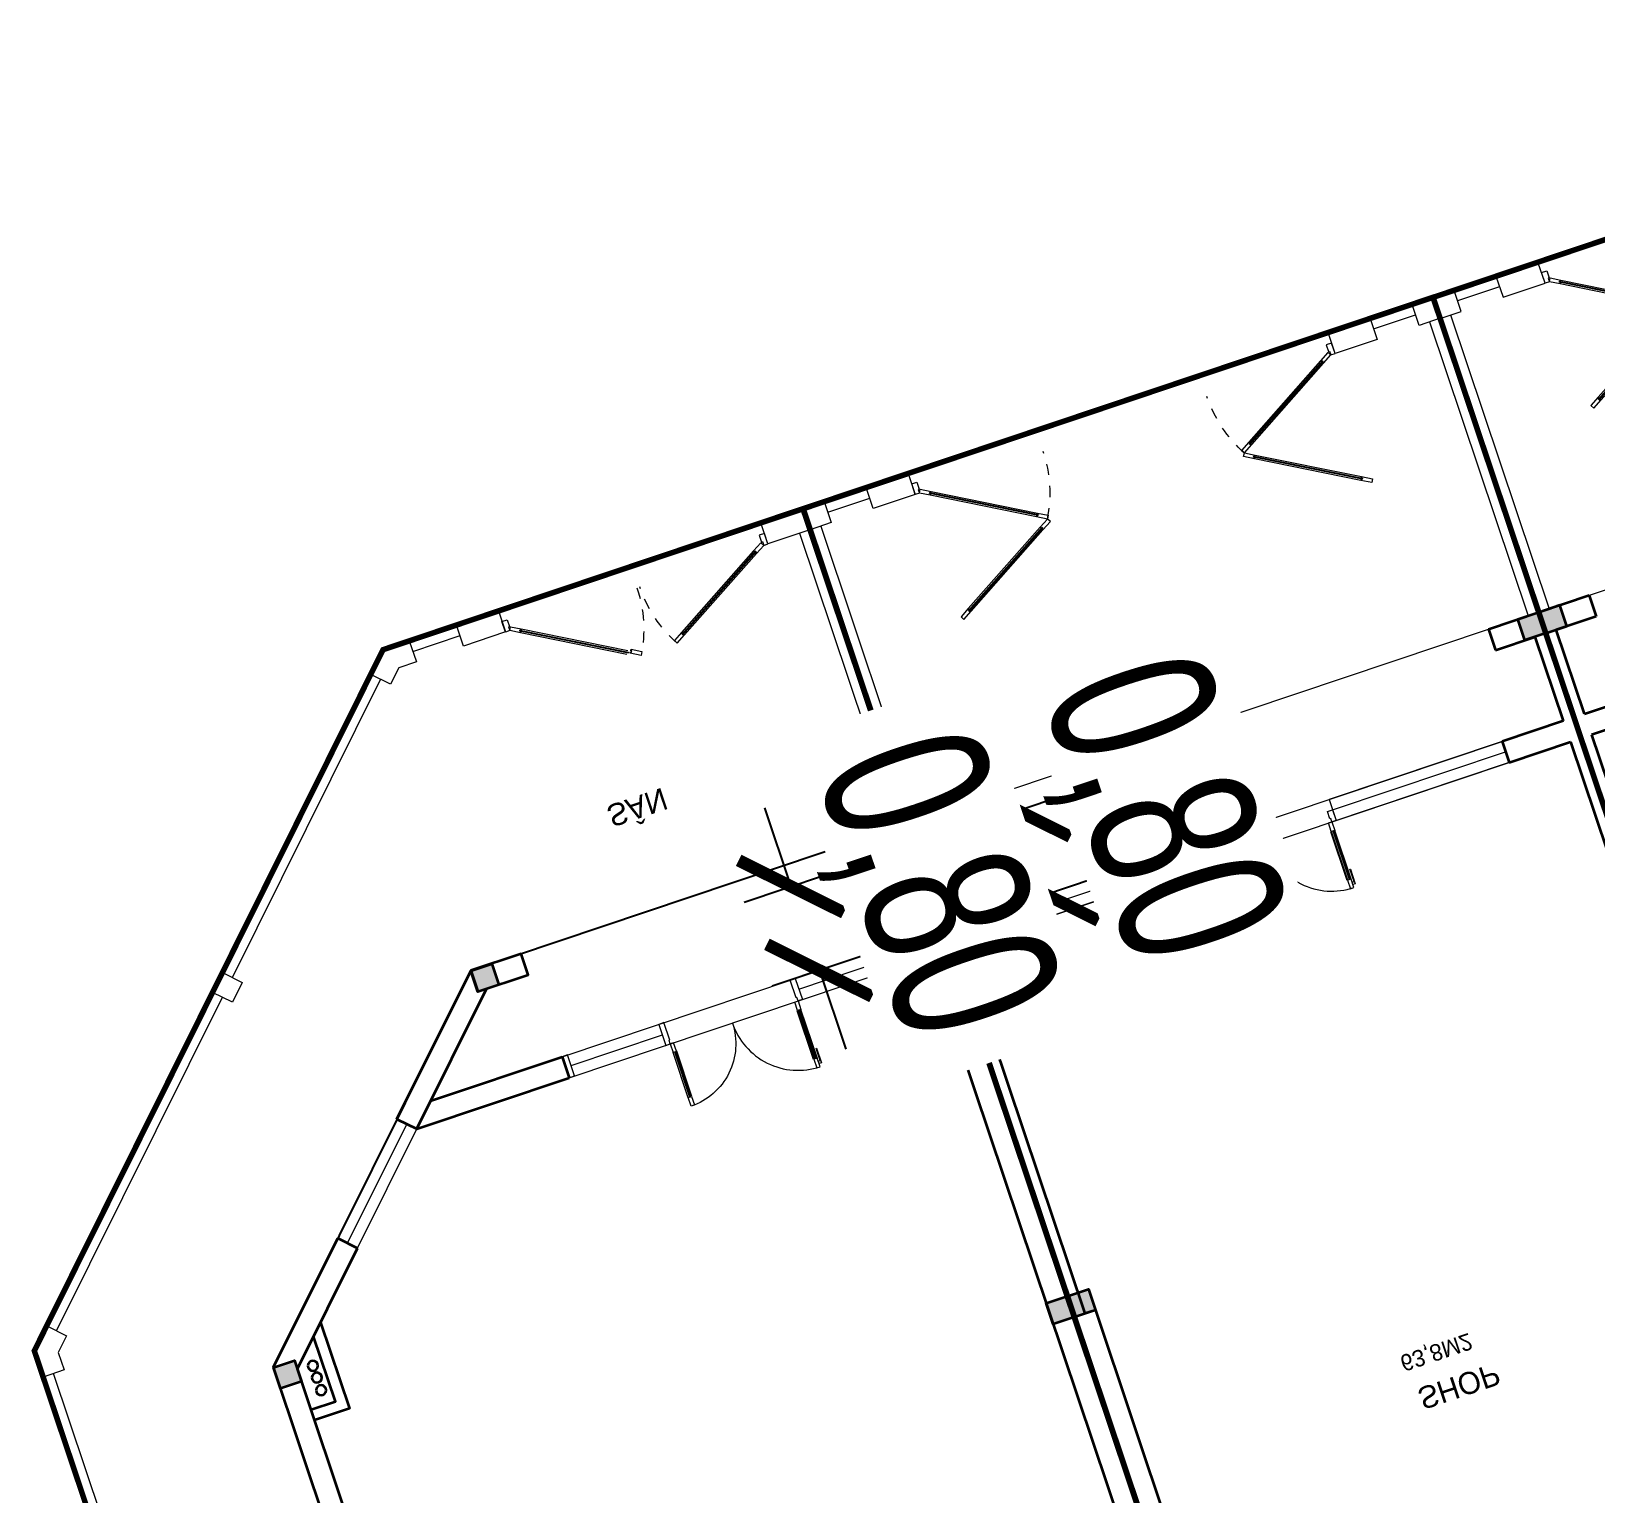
# Model space of a CAD drawing. Header units: metres. Extents: x 568336 to 569219, y 2065964 to 2066430.
# Drawn here: x 568374.73 to 568388.86, y 2066000.21 to 2066013.42 of the extents above; entities that cross this region are included whole.
import ezdxf

# ---------------------------------------------------------------- set-up
doc = ezdxf.new("R2010")
doc.units = ezdxf.units.M
for name, pattern in [('$AUDIT_BAD_LTYPE2', [0]), ('CENTER', [2, 1.25, -0.25, 0.25, -0.25]), ('HIDDEN', [0.375, 0.25, -0.125])]:
    doc.linetypes.add(name, pattern=pattern)
doc.layers.get('0').update_dxf_attribs({"linetype": 'CONTINUOUS'})
doc.layers.get('DEFPOINTS').update_dxf_attribs({"linetype": 'CONTINUOUS'})
doc.layers.add('-AREA', color=2, linetype='CONTINUOUS', plot=False)
for name, color, linetype, lineweight in [('-CENTER', 143, 'CENTER', 13), ('-CONCRETE', 1, 'CONTINUOUS', 35), ('-DOOR', 137, 'CONTINUOUS', 9), ('-HATCH', 8, 'CONTINUOUS', 5), ('-LINE1', 7, 'CONTINUOUS', 18), ('-LINE2', 252, 'CONTINUOUS', 9), ('-STEEL1', 1, 'CONTINUOUS', 35), ('-WALL', 4, 'CONTINUOUS', 35), ('A-NET THAY', 125, 'CONTINUOUS', 18), ('TEXT25', 2, 'CONTINUOUS', 13)]:
    doc.layers.add(name, color=color, linetype=linetype, lineweight=lineweight)
for name, color, linetype in [('-RANH GIOI LO DAT', 12, 'CONTINUOUS'), ('APOLIC', 7, 'CONTINUOUS'), ('ChiaLo', 128, 'CENTER'), ('ViaHeS', 32, 'CONTINUOUS')]:
    doc.layers.add(name, color=color, linetype=linetype)
doc.styles.add('KTHUOC', font='', dxfattribs={"width": 0.8})
doc.styles.add('SVN_AVO_thuong', font='')
doc.styles.add('T1', font='', dxfattribs={"height": 200})
doc.styles.get('KTHUOC').set_extended_font_data('.VnArial NarrowH')
doc.styles.get('SVN_AVO_thuong').set_extended_font_data('SVN-Avo')
doc.styles.get('T1').set_extended_font_data('VNgeometric Light')
doc.dimstyles.new('tien', dxfattribs={"dimscale": 0, "dimtxt": 1.5, "dimasz": 0.75, "dimexe": 0.45, "dimexo": 0, "dimgap": 0.25, "dimtad": 1, "dimzin": 1, "dimtxsty": 'KTHUOC', "dimblk1": 'ARCHTICK', "dimblk2": 'ARCHTICK', "dimsah": 1, "dimcen": 1, "dimdle": 0.45, "dimclrd": 37, "dimclre": 37, "dimclrt": 7, "dimaunit": 1, "dimadec": 0, "dimazin": 0, "dimtfac": 1, "dimtix": 1, "dimtofl": 0, "dimtmove": 2, "dimatfit": 3, "dimldrblk": 'ARCHTICK', "dimfxl": 1, "dimtfill": 1, "dimtolj": 1, "dimtzin": 1, "dimarcsym": 0})

# ---------------------------------------------------------------- blocks, each defined once
blk = doc.blocks.new('*U8')
for points in [[(22, 564), (22, 734), (50, 734), (50, 706), (27, 706), (27, 564)], [(0, 0), (50, 0), (50, -40), (60, -40), (60, -123), (0, -123)], [(1599, 0), (1549, 0), (1549, -40), (1539, -40), (1539, -123), (1599, -123)]]:
    blk.add_lwpolyline(points, close=True)
for points in [[(50, 670), (90, 670), (90, 770), (50, 770), (50, 670)], [(1549, 629), (1509, 629), (1509, 729), (1549, 729), (1549, 629)], [(50, 673), (50, 100)], [(1549, 632), (1549, 100)], [(50, 100), (90, 100), (90, 0), (50, 0), (50, 100)], [(1549, 100), (1509, 100), (1509, 0), (1549, 0), (1549, 100)]]:
    blk.add_lwpolyline(points)
at = {"ltscale": 0.3}
for points in [[(820, 0, 0.414214), (50, 770, 0.414214)], [(820, 0, -0.414214), (1549, 729, -0.414214)]]:
    blk.add_lwpolyline(points, format="xyb", dxfattribs=at)
at = {"layer": 'APOLIC', "linetype": '$AUDIT_BAD_LTYPE2'}
for p, q in [((70, 100), (70, 670)), ((90, 670), (90, 100)), ((1509, 629), (1509, 100)), ((1529, 100), (1529, 629))]:
    blk.add_line(p, q, dxfattribs=at)
blk = doc.blocks.new('A$C5C575821')
at = {"layer": '-CONCRETE'}
h = blk.add_hatch(color=256, dxfattribs=at)
h.dxf.hatch_style = 1
h.paths.add_polyline_path([(0, 200), (0, 0), (200, 0), (200, 200)])
blk.add_lwpolyline([(0, 0), (200, 0), (200, 200), (0, 200)], close=True, dxfattribs=at)
blk = doc.blocks.new('TRUC M4')
at = {"layer": '-WALL'}
for p in [(-200, 14600), (5600, 14600), (-200, 9000), (5600, 9000), (-200, 4300), (5600, 4300), (-200, -200), (5600, -200)]:
    blk.add_blockref('A$C5C575821', p, dxfattribs=at)
blk = doc.blocks.new('cua 2 canh')
at = {"ltscale": 100}
for p, q in [((205834, 29901), (204986, 29411)), ((205003, 29381), (205852, 29871)), ((205834, 28761), (204986, 29251)), ((205003, 29281), (205852, 28791))]:
    blk.add_line(p, q, dxfattribs=at)
at = {"color": 8, "ltscale": 100}
for points in [[(204983, 29395), (204988, 29387), (205854, 29887), (205849, 29895)], [(204983, 29267), (204988, 29275), (205854, 28775), (205849, 28767)]]:
    blk.add_lwpolyline(points, close=True, dxfattribs=at)
at = {"ltscale": 100}
for points in [[(205841, 29890), (205849, 29895), (205854, 29887), (205846, 29882), (205852, 29871), (205938, 29921), (205921, 29951), (205834, 29901)], [(204917, 29331), (205003, 29381), (204997, 29392), (204988, 29387), (204983, 29395), (204992, 29400), (204986, 29411), (204899, 29361)], [(204917, 29331), (205003, 29281), (204997, 29270), (204988, 29275), (204983, 29267), (204992, 29262), (204986, 29251), (204899, 29301)], [(205841, 28772), (205849, 28767), (205854, 28775), (205846, 28780), (205852, 28791), (205938, 28741), (205921, 28711), (205834, 28761)], [(205928, 28706), (205938, 28706), (205938, 28741), (205978, 28741), (205978, 28641), (205928, 28641)]]:
    blk.add_lwpolyline(points, close=True, dxfattribs=at)
at = {"color": 8, "linetype": 'HIDDEN', "ltscale": 10}
blk.add_arc((205938, 28741), 1180, 150, 180, dxfattribs=at)
blk = doc.blocks.new('M4- T1')
at = {"layer": '-DOOR'}
for p, q in [((717458, 32741), (719140, 32741)), ((720440, 32741), (722088, 32741))]:
    blk.add_line(p, q, dxfattribs=at)
for points in [[(719213, 32741), (717458, 32741), (717458, 32541), (722088, 32541), (722088, 32741), (720366, 32741)], [(719140, 32641), (717458, 32641)], [(720440, 32641), (722088, 32641)]]:
    blk.add_lwpolyline(points, dxfattribs=at)
for points in [[(719140, 32741), (717458, 32741), (717458, 32541), (719140, 32541)], [(720440, 32741), (722088, 32741), (722088, 32541), (720440, 32541)]]:
    blk.add_lwpolyline(points, close=True, dxfattribs=at)
at = {"layer": '-HATCH'}
blk.add_line((717458, 32741), (722088, 32741), dxfattribs=at)
at = {"layer": '-LINE1', "lineweight": 18}
for p, q in [((716773, 32541), (716773, 28541)), ((722773, 32541), (722773, 28541)), ((716872, 28741), (716872, 31541)), ((722673, 28741), (722673, 31541)), ((716973, 28641), (717373, 28641)), ((722173, 28641), (722573, 28641))]:
    blk.add_line(p, q, dxfattribs=at)
at = {"layer": '-LINE1'}
blk.add_line((717253, 31541), (722293, 31541), dxfattribs=at)
at = {"layer": '-LINE1', "lineweight": 18}
for points in [[(716773, 28541), (716973, 28541), (716973, 28741), (716773, 28741)], [(717373, 28541), (717773, 28541), (717773, 28741), (717373, 28741)], [(721773, 28541), (722173, 28541), (722173, 28741), (721773, 28741)], [(722573, 28541), (722773, 28541), (722773, 28741), (722573, 28741)]]:
    blk.add_lwpolyline(points, close=True, dxfattribs=at)
at = {"layer": '-RANH GIOI LO DAT', "linetype": 'HIDDEN', "ltscale": 10, "const_width": 50}
blk.add_lwpolyline([(716773, 48541), (722773, 48541), (722773, 28541), (716773, 28541)], close=True, dxfattribs=at)
at = {"layer": '-WALL'}
for p, q in [((722773, 46541), (722773, 32541)), ((716773, 40741), (716773, 32541)), ((716972, 36241), (716972, 40741)), ((716872, 32741), (716872, 36241)), ((716972, 36241), (716872, 36241)), ((722672, 32741), (722672, 35631)), ((717458, 32741), (716872, 32741)), ((717458, 32541), (717458, 32741)), ((722088, 32541), (722088, 32741)), ((722088, 32541), (722088, 32741)), ((722088, 32741), (722672, 32741)), ((716773, 32541), (716773, 31541)), ((716872, 32541), (717458, 32541)), ((716872, 31741), (716872, 32541)), ((722673, 32541), (722088, 32541)), ((722673, 32541), (722673, 31741)), ((722773, 31541), (722773, 32541)), ((717253, 31741), (716872, 31741)), ((717253, 31741), (717253, 31541)), ((722293, 31741), (722673, 31741)), ((722293, 31541), (722293, 31741)), ((717253, 31541), (716773, 31541)), ((722293, 31541), (722773, 31541))]:
    blk.add_line(p, q, dxfattribs=at)
at = {"layer": '-DOOR', "xscale": -0.8130081300813009, "yscale": 0.8130081300813009, "zscale": 0.8130081300813009}
blk.add_blockref('*U8', (720440, 32741), dxfattribs=at)
at = {"layer": '-STEEL1'}
blk.add_blockref('TRUC M4', (716973, 31741), dxfattribs=at)
at = {"layer": 'A-NET THAY', "color": 2, "true_color": 0xf1eb1f, "xscale": -1}
blk.add_blockref('cua 2 canh', (923751, 0), dxfattribs=at)
at = {"layer": 'A-NET THAY', "color": 2, "true_color": 0xf1eb1f}
blk.add_blockref('cua 2 canh', (515794, 0), dxfattribs=at)
at = {"layer": 'TEXT25'}
for s, height, style, p in [('SHOP', 200, 'SVN_AVO_thuong', (719488, 37839)), ('63,8M2', 150, 'T1', (719435, 37508))]:
    blk.add_text(s, height=height, rotation=360, dxfattribs=dict(at, style=style)).set_placement(p)
blk = doc.blocks.new('*U31')
for points in [[(22, 564), (22, 734), (50, 734), (50, 706), (27, 706), (27, 564)], [(0, 0), (50, 0), (50, -40), (60, -40), (60, -246), (0, -246)], [(1599, 0), (1549, 0), (1549, -40), (1539, -40), (1539, -246), (1599, -246)]]:
    blk.add_lwpolyline(points, close=True)
for points in [[(50, 670), (90, 670), (90, 770), (50, 770), (50, 670)], [(1549, 629), (1509, 629), (1509, 729), (1549, 729), (1549, 629)], [(50, 673), (50, 100)], [(1549, 632), (1549, 100)], [(50, 100), (90, 100), (90, 0), (50, 0), (50, 100)], [(1549, 100), (1509, 100), (1509, 0), (1549, 0), (1549, 100)]]:
    blk.add_lwpolyline(points)
at = {"ltscale": 0.3}
for points in [[(820, 0, 0.414214), (50, 770, 0.414214)], [(820, 0, -0.414214), (1549, 729, -0.414214)]]:
    blk.add_lwpolyline(points, format="xyb", dxfattribs=at)
at = {"layer": 'APOLIC', "linetype": '$AUDIT_BAD_LTYPE2'}
for p, q in [((70, 100), (70, 670)), ((90, 670), (90, 100)), ((1509, 629), (1509, 100)), ((1529, 100), (1529, 629))]:
    blk.add_line(p, q, dxfattribs=at)
blk = doc.blocks.new('TRUC M7')
at = {"layer": '-WALL'}
for p in [(-200, 11772), (4900, 11772), (6600, 11772), (-200, 6172), (-200, 1471), (6600, 1472), (-200, -199), (2630, -3028), (6600, -3028)]:
    blk.add_blockref('A$C5C575821', p, dxfattribs=at)
blk = doc.blocks.new('cong 2 canh')
at = {"ltscale": 100}
for p, q in [((547984, -107651), (547135, -108141)), ((548534, -107651), (549382, -108141)), ((547153, -108172), (548002, -107682)), ((549365, -108172), (548516, -107682))]:
    blk.add_line(p, q, dxfattribs=at)
at = {"color": 8, "ltscale": 100}
for points in [[(548004, -107666), (547999, -107657), (547133, -108157), (547138, -108166)], [(548514, -107666), (548519, -107657), (549385, -108157), (549380, -108166)]]:
    blk.add_lwpolyline(points, close=True, dxfattribs=at)
at = {"ltscale": 100}
for points in [[(548103, -107601), (548016, -107651), (548022, -107662), (548031, -107657), (548036, -107666), (548027, -107671), (548034, -107682), (548120, -107632)], [(548447, -107601), (548534, -107651), (548527, -107662), (548519, -107657), (548514, -107666), (548522, -107671), (548516, -107682), (548430, -107632)], [(547059, -108226), (547049, -108226), (547049, -108191), (547009, -108191), (547009, -108291), (547059, -108291)], [(547147, -108161), (547138, -108166), (547133, -108157), (547142, -108152), (547135, -108141), (547049, -108191), (547066, -108222), (547153, -108172)], [(549371, -108161), (549380, -108166), (549385, -108157), (549376, -108152), (549382, -108141), (549469, -108191), (549451, -108222), (549365, -108172)], [(549459, -108226), (549469, -108226), (549469, -108191), (549509, -108191), (549509, -108291), (549459, -108291)]]:
    blk.add_lwpolyline(points, close=True, dxfattribs=at)
at = {"color": 8, "linetype": 'HIDDEN', "ltscale": 10}
for centre, start, end in [((547081, -108191), 0, 30), ((549469, -108191), 150, 180)]:
    blk.add_arc(centre, 1180, start, end, dxfattribs=at)
blk = doc.blocks.new('M7-T1')
at = {"layer": '-AREA'}
blk.add_lwpolyline([(204810, -168726), (200638, -168726), (197810, -165896), (197810, -153726), (204810, -153726)], close=True, dxfattribs=at)
at = {"layer": '-CONCRETE'}
for centre in [(198152, -165564), (198152, -165684), (198152, -165797)]:
    blk.add_circle(centre, 45, dxfattribs=at)
at = {"layer": '-DOOR'}
for p, q in [((201175, -167526), (204275, -167526)), ((201225, -167626), (202095, -167626)), ((203395, -167626), (204225, -167626)), ((201175, -167726), (204275, -167726))]:
    blk.add_line(p, q, dxfattribs=at)
for points in [[(198872, -166677), (199721, -167526), (199580, -167667), (198731, -166819)], [(201225, -167726), (201175, -167726), (201175, -167526), (201225, -167526)], [(204225, -167726), (204275, -167726), (204275, -167526), (204225, -167526)]]:
    blk.add_lwpolyline(points, close=True, dxfattribs=at)
blk.add_lwpolyline([(198802, -166748), (199650, -167596)], dxfattribs=at)
at = {"layer": '-LINE1', "linetype": 'Continuous', "ltscale": 10}
for points in [[(195910, -161926), (195910, -166476)], [(196010, -166643), (196010, -166476), (195810, -166476), (195810, -166726)], [(195810, -166726), (195987, -166903), (196128, -166761), (196010, -166643)], [(196057, -166832), (198437, -169211)], [(204710, -171526), (204710, -168726)], [(198578, -169353), (200704, -171478)], [(200893, -171526), (200775, -171408), (200633, -171549), (200810, -171726)], [(200810, -171726), (201060, -171726), (201060, -171526), (200893, -171526)], [(201060, -171626), (201510, -171626)]]:
    blk.add_lwpolyline(points, dxfattribs=at)
blk.add_lwpolyline([(198366, -169282), (198507, -169423), (198649, -169282), (198507, -169140)], close=True, dxfattribs=at)
at = {"layer": '-LINE1', "lineweight": 18}
for points in [[(201510, -171726), (201910, -171726), (201910, -171526), (201510, -171526)], [(204410, -171726), (204810, -171726), (204810, -171526), (204410, -171526)]]:
    blk.add_lwpolyline(points, close=True, dxfattribs=at)
at = {"layer": '-LINE2'}
for p, q in [((201175, -167726), (204275, -167726)), ((200640, -168726), (204330, -168726))]:
    blk.add_line(p, q, dxfattribs=at)
at = {"layer": '-RANH GIOI LO DAT', "linetype": 'HIDDEN', "ltscale": 10, "const_width": 50}
blk.add_lwpolyline([(204810, -151726), (195810, -151726), (195810, -166726), (200810, -171726), (204810, -171726)], close=True, dxfattribs=at)
at = {"layer": '-WALL'}
for p, q in [((204810, -168726), (204810, -153726)), ((204610, -167526), (204610, -159226)), ((197810, -163026), (197810, -165897)), ((198010, -163026), (198010, -165815)), ((198010, -165815), (198872, -166677)), ((197810, -165897), (198731, -166819)), ((198731, -166819), (198872, -166677)), ((199580, -167667), (199721, -167526)), ((199721, -167526), (201175, -167526)), ((199721, -167526), (200721, -168526)), ((201175, -167726), (201175, -167526)), ((204275, -167526), (204610, -167526)), ((204275, -167726), (204275, -167526)), ((199580, -167667), (200638, -168726)), ((199921, -167726), (201175, -167726)), ((204275, -167726), (204610, -167726)), ((204610, -168526), (204610, -167726)), ((204330, -168526), (204610, -168526)), ((204330, -168726), (204330, -168526)), ((204330, -168726), (204810, -168726))]:
    blk.add_line(p, q, dxfattribs=at)
for points in [[(198342, -166147), (198342, -165327), (198010, -165327)], [(198010, -165427), (198242, -165427), (198242, -166047)]]:
    blk.add_lwpolyline(points, dxfattribs=at)
blk.add_lwpolyline([(200640, -168526), (201120, -168526), (201120, -168726), (200640, -168726)], close=True, dxfattribs=at)
at = {"layer": '-DOOR', "xscale": -0.8130081300813009, "yscale": 0.8130081300813009, "zscale": 0.8130081300813009}
blk.add_blockref('*U31', (203395, -167526), dxfattribs=at)
at = {"layer": '-LINE1', "rotation": 0.001305204122530987}
blk.add_blockref('cong 2 canh', (-345102, -63347), dxfattribs=at)
at = {"layer": '-STEEL1'}
blk.add_blockref('TRUC M7', (198010, -165697), dxfattribs=at)
at = {"layer": 'TEXT25', "style": 'SVN_AVO_thuong'}
blk.add_text('SÂN', height=200, rotation=0, dxfattribs=at).set_placement((202258, -169745))
blk = doc.blocks.new('_ArchTick')
at = {"color": 0, "linetype": 'ByBlock', "const_width": 0.15}
blk.add_lwpolyline([(-0.5, -0.5), (0.5, 0.5)], dxfattribs=at)
blk = doc.blocks.new('*D209')
at = {"color": 37, "lineweight": -2, "transparency": 16777216}
for p, q in [((568383.639, 2066006.381), (568383.4, 2066007.092)), ((568383.176, 2066006.226), (568384.065, 2066006.524)), ((568383.43, 2066005.467), (568384.32, 2066005.766)), ((568383.893, 2066005.623), (568384.132, 2066004.912))]:
    blk.add_line(p, q, dxfattribs=at)
at = {"layer": 'DEFPOINTS', "color": 0, "transparency": 16777216}
for p in [(568383.176, 2066006.226), (568383.43, 2066005.467)]:
    blk.add_point(p, dxfattribs=at)
at = {"color": 37, "lineweight": -2, "transparency": 16777216, "xscale": 0.75, "yscale": 0.75, "zscale": 0.75}
for p, rotation in [((568383.639, 2066006.381), 288.5516401804911), ((568383.893, 2066005.623), 108.5516401804911)]:
    blk.add_blockref('_ArchTick', p, dxfattribs=dict(at, rotation=rotation))
at = {"color": 7, "transparency": 16777216, "insert": (568384.857, 2066006.368), "char_height": 1.5, "attachment_point": 5, "rotation": 288.5516, "style": 'KTHUOC', "bg_fill": 3, "box_fill_scale": 1.1, "bg_fill_color": 256, "bg_fill_true_color": 13158600, "bg_fill_transparency": 0}
blk.add_mtext('\\A1;0,80 ', dxfattribs=at)
at = {"layer": 'DEFPOINTS', "color": 0, "transparency": 16777216}
blk.add_point((568383.893, 2066005.623), dxfattribs=at)
blk = doc.blocks.new('*D210')
at = {"color": 37, "lineweight": -2, "transparency": 16777216}
for p, q in [((568381.594, 2066005.695), (568381.356, 2066006.406)), ((568382.262, 2066005.919), (568381.168, 2066005.552)), ((568382.517, 2066005.161), (568381.422, 2066004.794)), ((568381.849, 2066004.937), (568382.088, 2066004.226))]:
    blk.add_line(p, q, dxfattribs=at)
at = {"color": 37, "lineweight": -2, "transparency": 16777216, "xscale": 0.75, "yscale": 0.75, "zscale": 0.75}
for p, rotation in [((568381.594, 2066005.695), 288.5518476405628), ((568381.849, 2066004.937), 108.5518476405628)]:
    blk.add_blockref('_ArchTick', p, dxfattribs=dict(at, rotation=rotation))
at = {"color": 7, "transparency": 16777216, "insert": (568382.813, 2066005.682), "char_height": 1.5, "attachment_point": 5, "rotation": 288.5518, "style": 'KTHUOC', "bg_fill": 3, "box_fill_scale": 1.1, "bg_fill_color": 256, "bg_fill_true_color": 13158600, "bg_fill_transparency": 0}
blk.add_mtext('\\A1;0,80 ', dxfattribs=at)
at = {"layer": 'DEFPOINTS', "color": 0, "transparency": 16777216}
for p in [(568382.262, 2066005.919), (568382.517, 2066005.161), (568381.849, 2066004.937)]:
    blk.add_point(p, dxfattribs=at)

msp = doc.modelspace()

# ---------------------------------------------------------------- linework, layer by layer
at = {"layer": 'ChiaLo', "ltscale": 5}
for points in [[(568387.39, 2066011.016), (568393.754, 2065992.055)], [(568381.702, 2066009.107), (568388.065, 2065990.146)]]:
    msp.add_lwpolyline(points, dxfattribs=at)
at = {"layer": 'ViaHeS'}
msp.add_lwpolyline([(568377.91, 2066007.834), (568495.31, 2066047.233), (568501.415, 2066044.014), (568510.44, 2066012.22), (568505.716, 2066003.259), (568392.227, 2065965.173), (568385.896, 2065968.322), (568374.761, 2066001.503)], close=True, dxfattribs=at)

# ---------------------------------------------------------------- block references
at = {"layer": '-CENTER', "color": 2, "true_color": 0xf1eb1f, "yscale": 0.001, "zscale": 0.001}
for p, xscale, rotation in [((569063.525, 2066268.03), 0.001, 198.551640014019), ((567693.094, 2065808.117), -0.001, 198.5516401853634)]:
    msp.add_blockref('M4- T1', p, dxfattribs=dict(at, xscale=xscale, rotation=rotation))
at = {"layer": '-WALL', "color": 2, "true_color": 0xf1eb1f, "xscale": -0.0009999999999999998, "yscale": 0.001, "zscale": 0.001, "rotation": 198.5518476323032}
msp.add_blockref('M7-T1', (568242.169, 2065781.141), dxfattribs=at)

# ---------------------------------------------------------------- next in the draw order: dimensions: what is measured, and where the dimension line sits
dim = msp.add_aligned_dim(p1=(568383.176, 2066006.226), p2=(568383.43, 2066005.467), distance=0.488, dimstyle='tien', override={"dimscale": 1, "dimpost": ' '})
dim.commit()
dim.dimension.update_dxf_attribs({"geometry": '*D209', "text_midpoint": (568384.857, 2066006.368)})

# ---------------------------------------------------------------- next in the draw order: dimensions: what is measured, and where the dimension line sits
dim = msp.add_aligned_dim(p1=(568382.262, 2066005.919), p2=(568382.517, 2066005.161), distance=-0.704, dimstyle='tien', override={"dimscale": 1, "dimpost": ' '})
dim.commit()
dim.dimension.update_dxf_attribs({"geometry": '*D210', "text_midpoint": (568382.813, 2066005.682)})

doc.saveas('drawing.dxf')
